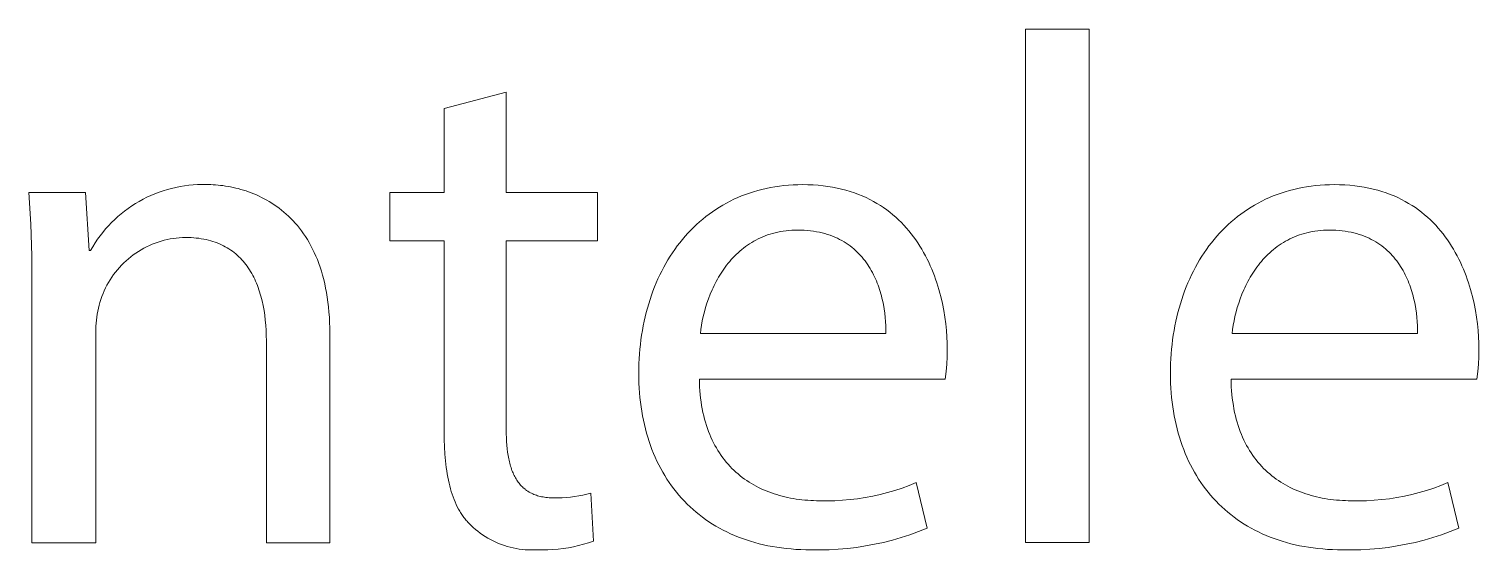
# Model space of a CAD drawing. Header units: millimetres. Extents: x 0 to 4468, y 0 to 3122.
# Drawn here: x 3923.1 to 4012.8, y 74.4 to 106.6 of the extents above; entities that cross this region are included whole.
import ezdxf

# ---------------------------------------------------------------- set-up
doc = ezdxf.new("R2010")
doc.units = ezdxf.units.MM
doc.header["$MEASUREMENT"] = 0
doc.layers.add('Domyślny', color=7, linetype='Continuous', true_color=0x000000)

msp = doc.modelspace()

# ---------------------------------------------------------------- linework, layer by layer
at = {"layer": 'Domyślny', "color": 18, "lineweight": 15, "true_color": 0x000000}
for p, q in [((3984.709, 106.63), (3988.652, 106.63)), ((3984.709, 74.862), (3984.709, 106.63)), ((3988.652, 106.63), (3988.652, 74.862)), ((3948.741, 101.705), (3952.58, 102.731)), ((3952.58, 102.731), (3952.58, 96.512)), ((3948.741, 96.512), (3948.741, 101.705)), ((3932.401, 96.887), (3932.668, 96.931)), ((3932.668, 96.931), (3932.936, 96.965)), ((3932.936, 96.965), (3933.205, 96.99)), ((3933.205, 96.99), (3933.475, 97.006)), ((3933.475, 97.006), (3933.746, 97.013)), ((3933.746, 97.013), (3934.016, 97.01)), ((3934.016, 97.01), (3934.158, 97.009)), ((3934.158, 97.009), (3934.303, 97.005)), ((3934.303, 97.005), (3934.449, 96.998)), ((3934.449, 96.998), (3934.598, 96.988)), ((3934.598, 96.988), (3934.748, 96.976)), ((3934.748, 96.976), (3934.9, 96.96)), ((3934.9, 96.96), (3935.053, 96.941)), ((3935.053, 96.941), (3935.208, 96.919)), ((3935.208, 96.919), (3935.364, 96.893)), ((3969.205, 96.872), (3969.48, 96.912)), ((3969.48, 96.912), (3969.759, 96.945)), ((3969.759, 96.945), (3970.042, 96.971)), ((3970.042, 96.971), (3970.329, 96.989)), ((3970.329, 96.989), (3970.619, 97.001)), ((3970.619, 97.001), (3970.913, 97.004)), ((3970.913, 97.004), (3971.241, 97)), ((3971.241, 97), (3971.562, 96.986)), ((3971.562, 96.986), (3971.875, 96.964)), ((3971.875, 96.964), (3972.18, 96.934)), ((3972.18, 96.934), (3972.479, 96.895)), ((4002.103, 96.872), (4002.378, 96.912)), ((4002.378, 96.912), (4002.657, 96.945)), ((4002.657, 96.945), (4002.94, 96.971)), ((4002.94, 96.971), (4003.227, 96.989)), ((4003.227, 96.989), (4003.517, 97.001)), ((4003.517, 97.001), (4003.811, 97.004)), ((4003.811, 97.004), (4004.139, 97)), ((4004.139, 97), (4004.46, 96.986)), ((4004.46, 96.986), (4004.773, 96.964)), ((4004.773, 96.964), (4005.079, 96.934)), ((4005.079, 96.934), (4005.377, 96.895)), ((3923.164, 94.562), (3923.05, 96.519)), ((3923.05, 96.519), (3926.547, 96.519)), ((3926.547, 96.519), (3926.77, 92.933)), ((3929.87, 95.969), (3930.107, 96.099)), ((3930.107, 96.099), (3930.349, 96.221)), ((3930.349, 96.221), (3930.594, 96.334)), ((3930.594, 96.334), (3930.843, 96.439)), ((3930.843, 96.439), (3931.096, 96.536)), ((3931.096, 96.536), (3931.352, 96.624)), ((3931.352, 96.624), (3931.611, 96.703)), ((3931.611, 96.703), (3931.872, 96.773)), ((3931.872, 96.773), (3932.135, 96.835)), ((3932.135, 96.835), (3932.401, 96.887)), ((3935.364, 96.893), (3935.521, 96.864)), ((3935.521, 96.864), (3935.679, 96.831)), ((3935.679, 96.831), (3935.838, 96.795)), ((3935.838, 96.795), (3935.998, 96.756)), ((3935.998, 96.756), (3936.158, 96.712)), ((3936.158, 96.712), (3936.319, 96.665)), ((3936.319, 96.665), (3936.479, 96.613)), ((3936.479, 96.613), (3936.64, 96.558)), ((3936.64, 96.558), (3936.801, 96.498)), ((3936.801, 96.498), (3936.962, 96.435)), ((3936.962, 96.435), (3937.122, 96.367)), ((3937.122, 96.367), (3937.282, 96.294)), ((3937.282, 96.294), (3937.441, 96.217)), ((3937.441, 96.217), (3937.6, 96.136)), ((3937.6, 96.136), (3937.757, 96.05)), ((3937.757, 96.05), (3937.914, 95.959)), ((3945.378, 93.521), (3945.378, 96.512)), ((3945.378, 96.512), (3948.741, 96.512)), ((3952.58, 96.512), (3958.219, 96.512)), ((3958.219, 96.512), (3958.219, 93.521)), ((3966.436, 95.985), (3966.668, 96.098)), ((3966.668, 96.098), (3966.904, 96.204)), ((3966.904, 96.204), (3967.143, 96.305)), ((3967.143, 96.305), (3967.387, 96.399)), ((3967.387, 96.399), (3967.635, 96.486)), ((3967.635, 96.486), (3967.887, 96.567)), ((3967.887, 96.567), (3968.143, 96.642)), ((3968.143, 96.642), (3968.402, 96.709)), ((3968.402, 96.709), (3968.666, 96.77)), ((3968.666, 96.77), (3968.934, 96.825)), ((3968.934, 96.825), (3969.205, 96.872)), ((3972.479, 96.895), (3972.77, 96.847)), ((3972.77, 96.847), (3973.054, 96.792)), ((3973.054, 96.792), (3973.331, 96.729)), ((3973.331, 96.729), (3973.601, 96.659)), ((3973.601, 96.659), (3973.864, 96.581)), ((3973.864, 96.581), (3974.12, 96.496)), ((3974.12, 96.496), (3974.369, 96.404)), ((3974.369, 96.404), (3974.612, 96.305)), ((3974.612, 96.305), (3974.848, 96.2)), ((3974.848, 96.2), (3975.077, 96.088)), ((3975.077, 96.088), (3975.3, 95.971)), ((3999.335, 95.985), (3999.566, 96.098)), ((3999.566, 96.098), (3999.802, 96.204)), ((3999.802, 96.204), (4000.041, 96.305)), ((4000.041, 96.305), (4000.285, 96.399)), ((4000.285, 96.399), (4000.533, 96.486)), ((4000.533, 96.486), (4000.785, 96.567)), ((4000.785, 96.567), (4001.041, 96.642)), ((4001.041, 96.642), (4001.301, 96.709)), ((4001.301, 96.709), (4001.564, 96.77)), ((4001.564, 96.77), (4001.832, 96.825)), ((4001.832, 96.825), (4002.103, 96.872)), ((4005.377, 96.895), (4005.668, 96.847)), ((4005.668, 96.847), (4005.952, 96.792)), ((4005.952, 96.792), (4006.229, 96.729)), ((4006.229, 96.729), (4006.499, 96.659)), ((4006.499, 96.659), (4006.762, 96.581)), ((4006.762, 96.581), (4007.018, 96.496)), ((4007.018, 96.496), (4007.268, 96.404)), ((4007.268, 96.404), (4007.51, 96.305)), ((4007.51, 96.305), (4007.746, 96.2)), ((4007.746, 96.2), (4007.976, 96.088)), ((4007.976, 96.088), (4008.198, 95.971)), ((3928.551, 95.028), (3928.757, 95.203)), ((3928.757, 95.203), (3928.969, 95.372)), ((3928.969, 95.372), (3929.186, 95.532)), ((3929.186, 95.532), (3929.409, 95.686)), ((3929.409, 95.686), (3929.637, 95.831)), ((3929.637, 95.831), (3929.87, 95.969)), ((3937.914, 95.959), (3938.069, 95.864)), ((3938.069, 95.864), (3938.223, 95.763)), ((3938.223, 95.763), (3938.375, 95.658)), ((3938.375, 95.658), (3938.526, 95.547)), ((3938.526, 95.547), (3938.675, 95.431)), ((3938.675, 95.431), (3938.822, 95.31)), ((3938.822, 95.31), (3938.967, 95.184)), ((3938.967, 95.184), (3939.11, 95.052)), ((3964.934, 95.031), (3965.136, 95.184)), ((3965.136, 95.184), (3965.342, 95.332)), ((3965.342, 95.332), (3965.552, 95.475)), ((3965.552, 95.475), (3965.767, 95.611)), ((3965.767, 95.611), (3965.986, 95.742)), ((3965.986, 95.742), (3966.209, 95.866)), ((3966.209, 95.866), (3966.436, 95.985)), ((3975.3, 95.971), (3975.517, 95.847)), ((3975.517, 95.847), (3975.727, 95.717)), ((3975.727, 95.717), (3975.931, 95.581)), ((3975.931, 95.581), (3976.129, 95.441)), ((3976.129, 95.441), (3976.32, 95.295)), ((3976.32, 95.295), (3976.506, 95.143)), ((3976.506, 95.143), (3976.686, 94.988)), ((3997.832, 95.031), (3998.034, 95.184)), ((3998.034, 95.184), (3998.24, 95.332)), ((3998.24, 95.332), (3998.451, 95.475)), ((3998.451, 95.475), (3998.665, 95.611)), ((3998.665, 95.611), (3998.884, 95.742)), ((3998.884, 95.742), (3999.107, 95.866)), ((3999.107, 95.866), (3999.335, 95.985)), ((4008.198, 95.971), (4008.415, 95.847)), ((4008.415, 95.847), (4008.625, 95.717)), ((4008.625, 95.717), (4008.829, 95.581)), ((4008.829, 95.581), (4009.027, 95.441)), ((4009.027, 95.441), (4009.218, 95.295)), ((4009.218, 95.295), (4009.404, 95.143)), ((4009.404, 95.143), (4009.584, 94.988)), ((3923.223, 92.602), (3923.164, 94.562)), ((3927.616, 94.053), (3927.789, 94.26)), ((3927.789, 94.26), (3927.97, 94.462)), ((3927.97, 94.462), (3928.157, 94.657)), ((3928.157, 94.657), (3928.351, 94.846)), ((3928.351, 94.846), (3928.551, 95.028)), ((3939.11, 95.052), (3939.251, 94.915)), ((3939.251, 94.915), (3939.389, 94.772)), ((3939.389, 94.772), (3939.524, 94.623)), ((3939.524, 94.623), (3939.657, 94.469)), ((3939.657, 94.469), (3939.787, 94.309)), ((3939.787, 94.309), (3939.914, 94.143)), ((3963.992, 94.183), (3964.171, 94.363)), ((3964.171, 94.363), (3964.355, 94.538)), ((3964.355, 94.538), (3964.544, 94.708)), ((3964.544, 94.708), (3964.737, 94.872)), ((3964.737, 94.872), (3964.934, 95.031)), ((3976.686, 94.988), (3976.859, 94.827)), ((3976.859, 94.827), (3977.027, 94.662)), ((3977.027, 94.662), (3977.19, 94.493)), ((3977.19, 94.493), (3977.346, 94.319)), ((3977.346, 94.319), (3977.497, 94.142)), ((3996.89, 94.183), (3997.07, 94.363)), ((3997.07, 94.363), (3997.254, 94.538)), ((3997.254, 94.538), (3997.442, 94.708)), ((3997.442, 94.708), (3997.635, 94.872)), ((3997.635, 94.872), (3997.832, 95.031)), ((4009.584, 94.988), (4009.758, 94.827)), ((4009.758, 94.827), (4009.926, 94.662)), ((4009.926, 94.662), (4010.088, 94.493)), ((4010.088, 94.493), (4010.244, 94.319)), ((4010.244, 94.319), (4010.395, 94.142)), ((3926.995, 93.167), (3927.139, 93.396)), ((3927.139, 93.396), (3927.291, 93.621)), ((3927.291, 93.621), (3927.45, 93.839)), ((3927.45, 93.839), (3927.616, 94.053)), ((3930.675, 93.316), (3930.498, 93.24)), ((3930.854, 93.386), (3930.675, 93.316)), ((3931.036, 93.45), (3930.854, 93.386)), ((3931.219, 93.508), (3931.036, 93.45)), ((3931.405, 93.559), (3931.219, 93.508)), ((3931.592, 93.604), (3931.405, 93.559)), ((3931.78, 93.643), (3931.592, 93.604)), ((3931.97, 93.675), (3931.78, 93.643)), ((3932.161, 93.7), (3931.97, 93.675)), ((3932.352, 93.719), (3932.161, 93.7)), ((3932.544, 93.731), (3932.352, 93.719)), ((3932.737, 93.737), (3932.544, 93.731)), ((3932.908, 93.735), (3932.737, 93.737)), ((3933.076, 93.728), (3932.908, 93.735)), ((3933.24, 93.718), (3933.076, 93.728)), ((3933.401, 93.703), (3933.24, 93.718)), ((3933.559, 93.685), (3933.401, 93.703)), ((3933.713, 93.662), (3933.559, 93.685)), ((3933.864, 93.636), (3933.713, 93.662)), ((3934.011, 93.605), (3933.864, 93.636)), ((3934.155, 93.571), (3934.011, 93.605)), ((3934.296, 93.533), (3934.155, 93.571)), ((3934.434, 93.491), (3934.296, 93.533)), ((3934.568, 93.446), (3934.434, 93.491)), ((3934.7, 93.397), (3934.568, 93.446)), ((3934.828, 93.345), (3934.7, 93.397)), ((3934.953, 93.288), (3934.828, 93.345)), ((3939.914, 94.143), (3940.037, 93.971)), ((3940.037, 93.971), (3940.157, 93.792)), ((3940.157, 93.792), (3940.274, 93.608)), ((3940.274, 93.608), (3940.387, 93.417)), ((3940.387, 93.417), (3940.496, 93.22)), ((3948.741, 93.521), (3945.378, 93.521)), ((3948.741, 81.707), (3948.741, 93.521)), ((3958.219, 93.521), (3952.58, 93.521)), ((3952.58, 93.521), (3952.58, 81.841)), ((3963.163, 93.21), (3963.319, 93.414)), ((3963.319, 93.414), (3963.48, 93.614)), ((3963.48, 93.614), (3963.646, 93.809)), ((3963.646, 93.809), (3963.817, 93.998)), ((3963.817, 93.998), (3963.992, 94.183)), ((3967.637, 93.344), (3967.51, 93.26)), ((3967.766, 93.426), (3967.637, 93.344)), ((3967.898, 93.503), (3967.766, 93.426)), ((3968.033, 93.577), (3967.898, 93.503)), ((3968.171, 93.648), (3968.033, 93.577)), ((3968.312, 93.715), (3968.171, 93.648)), ((3968.456, 93.778), (3968.312, 93.715)), ((3968.604, 93.836), (3968.456, 93.778)), ((3968.754, 93.891), (3968.604, 93.836)), ((3968.907, 93.942), (3968.754, 93.891)), ((3969.064, 93.988), (3968.907, 93.942)), ((3969.223, 94.03), (3969.064, 93.988)), ((3969.386, 94.067), (3969.223, 94.03)), ((3969.552, 94.099), (3969.386, 94.067)), ((3969.721, 94.127), (3969.552, 94.099)), ((3969.894, 94.15), (3969.721, 94.127)), ((3970.069, 94.169), (3969.894, 94.15)), ((3970.248, 94.182), (3970.069, 94.169)), ((3970.43, 94.19), (3970.248, 94.182)), ((3970.615, 94.192), (3970.43, 94.19)), ((3970.82, 94.189), (3970.615, 94.192)), ((3971.021, 94.181), (3970.82, 94.189)), ((3971.217, 94.167), (3971.021, 94.181)), ((3971.408, 94.148), (3971.217, 94.167)), ((3971.594, 94.123), (3971.408, 94.148)), ((3971.775, 94.094), (3971.594, 94.123)), ((3971.952, 94.059), (3971.775, 94.094)), ((3972.125, 94.02), (3971.952, 94.059)), ((3972.292, 93.976), (3972.125, 94.02)), ((3972.456, 93.927), (3972.292, 93.976)), ((3972.615, 93.874), (3972.456, 93.927)), ((3972.769, 93.816), (3972.615, 93.874)), ((3972.92, 93.754), (3972.769, 93.816)), ((3973.066, 93.688), (3972.92, 93.754)), ((3973.207, 93.618), (3973.066, 93.688)), ((3973.345, 93.544), (3973.207, 93.618)), ((3973.479, 93.466), (3973.345, 93.544)), ((3973.608, 93.385), (3973.479, 93.466)), ((3973.733, 93.3), (3973.608, 93.385)), ((3977.497, 94.142), (3977.643, 93.961)), ((3977.643, 93.961), (3977.783, 93.777)), ((3977.783, 93.777), (3977.918, 93.589)), ((3977.918, 93.589), (3978.047, 93.398)), ((3978.047, 93.398), (3978.172, 93.204)), ((3996.061, 93.21), (3996.217, 93.414)), ((3996.217, 93.414), (3996.379, 93.614)), ((3996.379, 93.614), (3996.545, 93.809)), ((3996.545, 93.809), (3996.715, 93.998)), ((3996.715, 93.998), (3996.89, 94.183)), ((4000.535, 93.344), (4000.409, 93.26)), ((4000.664, 93.426), (4000.535, 93.344)), ((4000.796, 93.503), (4000.664, 93.426)), ((4000.931, 93.577), (4000.796, 93.503)), ((4001.069, 93.648), (4000.931, 93.577)), ((4001.211, 93.715), (4001.069, 93.648)), ((4001.355, 93.778), (4001.211, 93.715)), ((4001.502, 93.836), (4001.355, 93.778)), ((4001.652, 93.891), (4001.502, 93.836)), ((4001.806, 93.942), (4001.652, 93.891)), ((4001.962, 93.988), (4001.806, 93.942)), ((4002.122, 94.03), (4001.962, 93.988)), ((4002.284, 94.067), (4002.122, 94.03)), ((4002.45, 94.099), (4002.284, 94.067)), ((4002.619, 94.127), (4002.45, 94.099)), ((4002.792, 94.15), (4002.619, 94.127)), ((4002.967, 94.169), (4002.792, 94.15)), ((4003.146, 94.182), (4002.967, 94.169)), ((4003.328, 94.19), (4003.146, 94.182)), ((4003.513, 94.192), (4003.328, 94.19)), ((4003.719, 94.189), (4003.513, 94.192)), ((4003.919, 94.181), (4003.719, 94.189)), ((4004.115, 94.167), (4003.919, 94.181)), ((4004.306, 94.148), (4004.115, 94.167)), ((4004.492, 94.123), (4004.306, 94.148)), ((4004.674, 94.094), (4004.492, 94.123)), ((4004.85, 94.059), (4004.674, 94.094)), ((4005.023, 94.02), (4004.85, 94.059)), ((4005.191, 93.976), (4005.023, 94.02)), ((4005.354, 93.927), (4005.191, 93.976)), ((4005.513, 93.874), (4005.354, 93.927)), ((4005.668, 93.816), (4005.513, 93.874)), ((4005.818, 93.754), (4005.668, 93.816)), ((4005.964, 93.688), (4005.818, 93.754)), ((4006.106, 93.618), (4005.964, 93.688)), ((4006.243, 93.544), (4006.106, 93.618)), ((4006.377, 93.466), (4006.243, 93.544)), ((4006.506, 93.385), (4006.377, 93.466)), ((4006.632, 93.3), (4006.506, 93.385)), ((4010.395, 94.142), (4010.541, 93.961)), ((4010.541, 93.961), (4010.681, 93.777)), ((4010.681, 93.777), (4010.816, 93.589)), ((4010.816, 93.589), (4010.946, 93.398)), ((4010.946, 93.398), (4011.07, 93.204)), ((3923.229, 90.642), (3923.223, 92.602)), ((3926.77, 92.933), (3926.859, 92.933)), ((3926.859, 92.933), (3926.995, 93.167)), ((3929.201, 92.421), (3929.056, 92.295)), ((3929.35, 92.543), (3929.201, 92.421)), ((3929.503, 92.659), (3929.35, 92.543)), ((3929.66, 92.77), (3929.503, 92.659)), ((3929.821, 92.875), (3929.66, 92.77)), ((3929.986, 92.975), (3929.821, 92.875)), ((3930.154, 93.069), (3929.986, 92.975)), ((3930.325, 93.157), (3930.154, 93.069)), ((3930.498, 93.24), (3930.325, 93.157)), ((3935.075, 93.229), (3934.953, 93.288)), ((3935.193, 93.166), (3935.075, 93.229)), ((3935.309, 93.1), (3935.193, 93.166)), ((3935.422, 93.03), (3935.309, 93.1)), ((3935.531, 92.957), (3935.422, 93.03)), ((3935.638, 92.881), (3935.531, 92.957)), ((3935.742, 92.802), (3935.638, 92.881)), ((3935.842, 92.72), (3935.742, 92.802)), ((3935.94, 92.634), (3935.842, 92.72)), ((3936.035, 92.546), (3935.94, 92.634)), ((3936.127, 92.455), (3936.035, 92.546)), ((3936.216, 92.361), (3936.127, 92.455)), ((3940.496, 93.22), (3940.601, 93.016)), ((3940.601, 93.016), (3940.702, 92.806)), ((3940.702, 92.806), (3940.799, 92.589)), ((3940.799, 92.589), (3940.892, 92.365)), ((3962.583, 92.347), (3962.721, 92.57)), ((3962.721, 92.57), (3962.864, 92.788)), ((3962.864, 92.788), (3963.011, 93.001)), ((3963.011, 93.001), (3963.163, 93.21)), ((3966.604, 92.474), (3966.504, 92.364)), ((3966.708, 92.582), (3966.604, 92.474)), ((3966.814, 92.687), (3966.708, 92.582)), ((3966.923, 92.79), (3966.814, 92.687)), ((3967.034, 92.89), (3966.923, 92.79)), ((3967.149, 92.987), (3967.034, 92.89)), ((3967.267, 93.081), (3967.149, 92.987)), ((3967.387, 93.172), (3967.267, 93.081)), ((3967.51, 93.26), (3967.387, 93.172)), ((3973.855, 93.212), (3973.733, 93.3)), ((3973.973, 93.12), (3973.855, 93.212)), ((3974.086, 93.025), (3973.973, 93.12)), ((3974.196, 92.928), (3974.086, 93.025)), ((3974.302, 92.827), (3974.196, 92.928)), ((3974.405, 92.723), (3974.302, 92.827)), ((3974.504, 92.617), (3974.405, 92.723)), ((3974.599, 92.508), (3974.504, 92.617)), ((3974.691, 92.397), (3974.599, 92.508)), ((3978.172, 93.204), (3978.291, 93.008)), ((3978.291, 93.008), (3978.405, 92.809)), ((3978.405, 92.809), (3978.514, 92.607)), ((3978.514, 92.607), (3978.619, 92.404)), ((3995.482, 92.347), (3995.619, 92.57)), ((3995.619, 92.57), (3995.762, 92.788)), ((3995.762, 92.788), (3995.909, 93.001)), ((3995.909, 93.001), (3996.061, 93.21)), ((3999.502, 92.474), (3999.402, 92.364)), ((3999.606, 92.582), (3999.502, 92.474)), ((3999.712, 92.687), (3999.606, 92.582)), ((3999.821, 92.79), (3999.712, 92.687)), ((3999.933, 92.89), (3999.821, 92.79)), ((4000.047, 92.987), (3999.933, 92.89)), ((4000.165, 93.081), (4000.047, 92.987)), ((4000.285, 93.172), (4000.165, 93.081)), ((4000.409, 93.26), (4000.285, 93.172)), ((4006.753, 93.212), (4006.632, 93.3)), ((4006.871, 93.12), (4006.753, 93.212)), ((4006.985, 93.025), (4006.871, 93.12)), ((4007.094, 92.928), (4006.985, 93.025)), ((4007.201, 92.827), (4007.094, 92.928)), ((4007.303, 92.723), (4007.201, 92.827)), ((4007.402, 92.617), (4007.303, 92.723)), ((4007.497, 92.508), (4007.402, 92.617)), ((4007.589, 92.397), (4007.497, 92.508)), ((4011.07, 93.204), (4011.189, 93.008)), ((4011.189, 93.008), (4011.303, 92.809)), ((4011.303, 92.809), (4011.413, 92.607)), ((4011.413, 92.607), (4011.517, 92.404)), ((3928.401, 91.591), (3928.285, 91.438)), ((3928.522, 91.741), (3928.401, 91.591)), ((3928.648, 91.886), (3928.522, 91.741)), ((3928.779, 92.027), (3928.648, 91.886)), ((3928.915, 92.163), (3928.779, 92.027)), ((3929.056, 92.295), (3928.915, 92.163)), ((3936.303, 92.264), (3936.216, 92.361)), ((3936.386, 92.164), (3936.303, 92.264)), ((3936.467, 92.062), (3936.386, 92.164)), ((3936.545, 91.957), (3936.467, 92.062)), ((3936.62, 91.849), (3936.545, 91.957)), ((3936.693, 91.739), (3936.62, 91.849)), ((3936.763, 91.626), (3936.693, 91.739)), ((3936.83, 91.511), (3936.763, 91.626)), ((3940.892, 92.365), (3940.98, 92.135)), ((3940.98, 92.135), (3941.064, 91.897)), ((3941.064, 91.897), (3941.142, 91.653)), ((3941.142, 91.653), (3941.216, 91.402)), ((3962.081, 91.417), (3962.199, 91.656)), ((3962.199, 91.656), (3962.322, 91.89)), ((3962.322, 91.89), (3962.451, 92.121)), ((3962.451, 92.121), (3962.583, 92.347)), ((3965.876, 91.533), (3965.797, 91.408)), ((3965.957, 91.658), (3965.876, 91.533)), ((3966.042, 91.78), (3965.957, 91.658)), ((3966.129, 91.901), (3966.042, 91.78)), ((3966.218, 92.02), (3966.129, 91.901)), ((3966.311, 92.137), (3966.218, 92.02)), ((3966.406, 92.251), (3966.311, 92.137)), ((3966.504, 92.364), (3966.406, 92.251)), ((3974.779, 92.284), (3974.691, 92.397)), ((3974.864, 92.168), (3974.779, 92.284)), ((3974.945, 92.05), (3974.864, 92.168)), ((3975.023, 91.931), (3974.945, 92.05)), ((3975.098, 91.809), (3975.023, 91.931)), ((3975.169, 91.686), (3975.098, 91.809)), ((3975.238, 91.561), (3975.169, 91.686)), ((3975.303, 91.435), (3975.238, 91.561)), ((3978.619, 92.404), (3978.718, 92.199)), ((3978.718, 92.199), (3978.813, 91.992)), ((3978.813, 91.992), (3978.903, 91.783)), ((3978.903, 91.783), (3978.989, 91.573)), ((3978.989, 91.573), (3979.07, 91.362)), ((3994.979, 91.417), (3995.098, 91.656)), ((3995.098, 91.656), (3995.221, 91.89)), ((3995.221, 91.89), (3995.349, 92.121)), ((3995.349, 92.121), (3995.482, 92.347)), ((3998.774, 91.533), (3998.695, 91.408)), ((3998.855, 91.658), (3998.774, 91.533)), ((3998.94, 91.78), (3998.855, 91.658)), ((3999.027, 91.901), (3998.94, 91.78)), ((3999.116, 92.02), (3999.027, 91.901)), ((3999.209, 92.137), (3999.116, 92.02)), ((3999.304, 92.251), (3999.209, 92.137)), ((3999.402, 92.364), (3999.304, 92.251)), ((4007.677, 92.284), (4007.589, 92.397)), ((4007.762, 92.168), (4007.677, 92.284)), ((4007.843, 92.05), (4007.762, 92.168)), ((4007.921, 91.931), (4007.843, 92.05)), ((4007.996, 91.809), (4007.921, 91.931)), ((4008.068, 91.686), (4007.996, 91.809)), ((4008.136, 91.561), (4008.068, 91.686)), ((4008.201, 91.435), (4008.136, 91.561)), ((4011.517, 92.404), (4011.617, 92.199)), ((4011.617, 92.199), (4011.711, 91.992)), ((4011.711, 91.992), (4011.802, 91.783)), ((4011.802, 91.783), (4011.887, 91.573)), ((4011.887, 91.573), (4011.968, 91.362)), ((3923.229, 74.855), (3923.229, 90.642)), ((3927.876, 90.786), (3927.788, 90.615)), ((3927.97, 90.954), (3927.876, 90.786)), ((3928.069, 91.119), (3927.97, 90.954)), ((3928.174, 91.28), (3928.069, 91.119)), ((3928.285, 91.438), (3928.174, 91.28)), ((3936.895, 91.393), (3936.83, 91.511)), ((3936.957, 91.273), (3936.895, 91.393)), ((3937.016, 91.151), (3936.957, 91.273)), ((3937.073, 91.026), (3937.016, 91.151)), ((3937.127, 90.9), (3937.073, 91.026)), ((3937.179, 90.771), (3937.127, 90.9)), ((3937.229, 90.64), (3937.179, 90.771)), ((3937.275, 90.507), (3937.229, 90.64)), ((3941.216, 91.402), (3941.285, 91.143)), ((3941.285, 91.143), (3941.348, 90.877)), ((3941.348, 90.877), (3941.406, 90.604)), ((3961.658, 90.423), (3961.756, 90.677)), ((3961.756, 90.677), (3961.859, 90.928)), ((3961.859, 90.928), (3961.968, 91.174)), ((3961.968, 91.174), (3962.081, 91.417)), ((3965.376, 90.625), (3965.315, 90.491)), ((3965.44, 90.758), (3965.376, 90.625)), ((3965.506, 90.89), (3965.44, 90.758)), ((3965.575, 91.022), (3965.506, 90.89)), ((3965.646, 91.152), (3965.575, 91.022)), ((3965.72, 91.28), (3965.646, 91.152)), ((3965.797, 91.408), (3965.72, 91.28)), ((3975.365, 91.307), (3975.303, 91.435)), ((3975.424, 91.178), (3975.365, 91.307)), ((3975.48, 91.048), (3975.424, 91.178)), ((3975.533, 90.917), (3975.48, 91.048)), ((3975.583, 90.785), (3975.533, 90.917)), ((3975.631, 90.653), (3975.583, 90.785)), ((3975.675, 90.519), (3975.631, 90.653)), ((3979.07, 91.362), (3979.147, 91.149)), ((3979.147, 91.149), (3979.219, 90.936)), ((3979.219, 90.936), (3979.287, 90.723)), ((3979.287, 90.723), (3979.351, 90.509)), ((3994.556, 90.423), (3994.654, 90.677)), ((3994.654, 90.677), (3994.758, 90.928)), ((3994.758, 90.928), (3994.866, 91.174)), ((3994.866, 91.174), (3994.979, 91.417)), ((3998.275, 90.625), (3998.214, 90.491)), ((3998.338, 90.758), (3998.275, 90.625)), ((3998.405, 90.89), (3998.338, 90.758)), ((3998.473, 91.022), (3998.405, 90.89)), ((3998.544, 91.152), (3998.473, 91.022)), ((3998.618, 91.28), (3998.544, 91.152)), ((3998.695, 91.408), (3998.618, 91.28)), ((4008.263, 91.307), (4008.201, 91.435)), ((4008.322, 91.178), (4008.263, 91.307)), ((4008.378, 91.048), (4008.322, 91.178)), ((4008.431, 90.917), (4008.378, 91.048)), ((4008.482, 90.785), (4008.431, 90.917)), ((4008.529, 90.653), (4008.482, 90.785)), ((4008.574, 90.519), (4008.529, 90.653)), ((4011.968, 91.362), (4012.045, 91.149)), ((4012.045, 91.149), (4012.117, 90.936)), ((4012.117, 90.936), (4012.185, 90.723)), ((4012.185, 90.723), (4012.249, 90.509)), ((3927.44, 89.719), (3927.388, 89.54)), ((3927.497, 89.903), (3927.44, 89.719)), ((3927.561, 90.085), (3927.497, 89.903)), ((3927.63, 90.264), (3927.561, 90.085)), ((3927.706, 90.441), (3927.63, 90.264)), ((3927.788, 90.615), (3927.706, 90.441)), ((3937.32, 90.372), (3937.275, 90.507)), ((3937.362, 90.235), (3937.32, 90.372)), ((3937.402, 90.097), (3937.362, 90.235)), ((3937.439, 89.956), (3937.402, 90.097)), ((3937.474, 89.814), (3937.439, 89.956)), ((3937.537, 89.524), (3937.474, 89.814)), ((3941.406, 90.604), (3941.459, 90.323)), ((3941.459, 90.323), (3941.506, 90.035)), ((3941.506, 90.035), (3941.547, 89.739)), ((3941.547, 89.739), (3941.582, 89.436)), ((3961.393, 89.64), (3961.476, 89.905)), ((3961.476, 89.905), (3961.564, 90.166)), ((3961.564, 90.166), (3961.658, 90.423)), ((3965.095, 89.949), (3965, 89.675)), ((3965.2, 90.221), (3965.095, 89.949)), ((3965.315, 90.491), (3965.2, 90.221)), ((3975.717, 90.386), (3975.675, 90.519)), ((3975.757, 90.252), (3975.717, 90.386)), ((3975.793, 90.117), (3975.757, 90.252)), ((3975.827, 89.983), (3975.793, 90.117)), ((3975.859, 89.848), (3975.827, 89.983)), ((3975.914, 89.58), (3975.859, 89.848)), ((3979.351, 90.509), (3979.411, 90.295)), ((3979.411, 90.295), (3979.466, 90.081)), ((3979.466, 90.081), (3979.566, 89.653)), ((3994.291, 89.64), (3994.374, 89.905)), ((3994.374, 89.905), (3994.462, 90.166)), ((3994.462, 90.166), (3994.556, 90.423)), ((3997.994, 89.949), (3997.898, 89.675)), ((3998.099, 90.221), (3997.994, 89.949)), ((3998.214, 90.491), (3998.099, 90.221)), ((4008.616, 90.386), (4008.574, 90.519)), ((4008.655, 90.252), (4008.616, 90.386)), ((4008.691, 90.117), (4008.655, 90.252)), ((4008.725, 89.983), (4008.691, 90.117)), ((4008.757, 89.848), (4008.725, 89.983)), ((4008.813, 89.58), (4008.757, 89.848)), ((4012.249, 90.509), (4012.309, 90.295)), ((4012.309, 90.295), (4012.365, 90.081)), ((4012.365, 90.081), (4012.464, 89.653)), ((3927.267, 88.992), (3927.239, 88.807)), ((3927.302, 89.176), (3927.267, 88.992)), ((3927.342, 89.358), (3927.302, 89.176)), ((3927.388, 89.54), (3927.342, 89.358)), ((3937.591, 89.228), (3937.537, 89.524)), ((3937.636, 88.925), (3937.591, 89.228)), ((3937.673, 88.618), (3937.636, 88.925)), ((3941.582, 89.436), (3941.611, 89.125)), ((3941.611, 89.125), (3941.634, 88.805)), ((3961.112, 88.55), (3961.174, 88.828)), ((3961.174, 88.828), (3961.242, 89.102)), ((3961.242, 89.102), (3961.315, 89.373)), ((3961.315, 89.373), (3961.393, 89.64)), ((3964.77, 88.855), (3964.711, 88.585)), ((3964.837, 89.128), (3964.77, 88.855)), ((3964.914, 89.401), (3964.837, 89.128)), ((3965, 89.675), (3964.914, 89.401)), ((3975.96, 89.313), (3975.914, 89.58)), ((3975.997, 89.048), (3975.96, 89.313)), ((3976.026, 88.787), (3975.997, 89.048)), ((3979.566, 89.653), (3979.65, 89.228)), ((3979.65, 89.228), (3979.72, 88.807)), ((3994.01, 88.55), (3994.073, 88.828)), ((3994.073, 88.828), (3994.14, 89.102)), ((3994.14, 89.102), (3994.213, 89.373)), ((3994.213, 89.373), (3994.291, 89.64)), ((3997.668, 88.855), (3997.61, 88.585)), ((3997.735, 89.128), (3997.668, 88.855)), ((3997.812, 89.401), (3997.735, 89.128)), ((3997.898, 89.675), (3997.812, 89.401)), ((4008.859, 89.313), (4008.813, 89.58)), ((4008.896, 89.048), (4008.859, 89.313)), ((4008.924, 88.787), (4008.896, 89.048)), ((4012.464, 89.653), (4012.549, 89.228)), ((4012.549, 89.228), (4012.618, 88.807)), ((3927.19, 88.248), (3927.185, 88.061)), ((3927.185, 88.061), (3927.187, 87.874)), ((3927.2, 88.435), (3927.19, 88.248)), ((3927.217, 88.621), (3927.2, 88.435)), ((3927.239, 88.807), (3927.217, 88.621)), ((3937.701, 88.305), (3937.673, 88.618)), ((3937.721, 87.987), (3937.701, 88.305)), ((3937.732, 87.665), (3937.721, 87.987)), ((3941.634, 88.805), (3941.651, 88.478)), ((3941.651, 88.478), (3941.661, 88.143)), ((3941.661, 88.143), (3941.664, 87.8)), ((3960.956, 87.701), (3961.003, 87.987)), ((3961.003, 87.987), (3961.055, 88.27)), ((3961.055, 88.27), (3961.112, 88.55)), ((3964.621, 88.053), (3964.589, 87.794)), ((3964.662, 88.317), (3964.621, 88.053)), ((3964.711, 88.585), (3964.662, 88.317)), ((3976.046, 88.53), (3976.026, 88.787)), ((3976.058, 88.278), (3976.046, 88.53)), ((3976.063, 88.032), (3976.058, 88.278)), ((3976.061, 87.794), (3976.063, 88.032)), ((3979.72, 88.807), (3979.776, 88.391)), ((3979.776, 88.391), (3979.818, 87.982)), ((3979.818, 87.982), (3979.847, 87.581)), ((3993.855, 87.701), (3993.901, 87.987)), ((3993.901, 87.987), (3993.953, 88.27)), ((3993.953, 88.27), (3994.01, 88.55)), ((3997.519, 88.053), (3997.487, 87.794)), ((3997.56, 88.317), (3997.519, 88.053)), ((3997.61, 88.585), (3997.56, 88.317)), ((4008.944, 88.53), (4008.924, 88.787)), ((4008.957, 88.278), (4008.944, 88.53)), ((4008.961, 88.032), (4008.957, 88.278)), ((4008.959, 87.794), (4008.961, 88.032)), ((4012.618, 88.807), (4012.674, 88.391)), ((4012.674, 88.391), (4012.716, 87.982)), ((4012.716, 87.982), (4012.745, 87.581)), ((3927.187, 87.874), (3927.187, 74.855)), ((3937.736, 87.339), (3937.732, 87.665)), ((3937.736, 74.855), (3937.736, 87.339)), ((3941.664, 87.8), (3941.664, 74.855)), ((3960.849, 86.828), (3960.88, 87.122)), ((3960.88, 87.122), (3960.915, 87.413)), ((3960.915, 87.413), (3960.956, 87.701)), ((3964.589, 87.794), (3976.061, 87.794)), ((3979.847, 87.581), (3979.864, 87.191)), ((3979.864, 87.191), (3979.87, 86.812)), ((3993.747, 86.828), (3993.778, 87.122)), ((3993.778, 87.122), (3993.814, 87.413)), ((3993.814, 87.413), (3993.855, 87.701)), ((3997.487, 87.794), (4008.959, 87.794)), ((4012.745, 87.581), (4012.763, 87.191)), ((4012.763, 87.191), (4012.768, 86.812)), ((3960.791, 85.932), (3960.805, 86.233)), ((3960.805, 86.233), (3960.824, 86.532)), ((3960.824, 86.532), (3960.849, 86.828)), ((3979.858, 86.353), (3979.832, 85.895)), ((3979.87, 86.812), (3979.858, 86.353)), ((3993.689, 85.932), (3993.703, 86.233)), ((3993.703, 86.233), (3993.723, 86.532)), ((3993.723, 86.532), (3993.747, 86.828)), ((4012.756, 86.353), (4012.73, 85.895)), ((4012.768, 86.812), (4012.756, 86.353)), ((3960.78, 85.324), (3960.783, 85.629)), ((3960.783, 85.02), (3960.78, 85.324)), ((3960.783, 85.629), (3960.791, 85.932)), ((3979.791, 85.438), (3979.736, 84.982)), ((3979.832, 85.895), (3979.791, 85.438)), ((3993.678, 85.324), (3993.681, 85.629)), ((3993.681, 85.02), (3993.678, 85.324)), ((3993.681, 85.629), (3993.689, 85.932)), ((4012.689, 85.438), (4012.634, 84.982)), ((4012.73, 85.895), (4012.689, 85.438)), ((3960.791, 84.719), (3960.783, 85.02)), ((3960.806, 84.422), (3960.791, 84.719)), ((3960.826, 84.128), (3960.806, 84.422)), ((3964.529, 84.982), (3964.535, 84.734)), ((3979.736, 84.982), (3964.529, 84.982)), ((3964.535, 84.734), (3964.546, 84.492)), ((3964.546, 84.492), (3964.562, 84.253)), ((3993.69, 84.719), (3993.681, 85.02)), ((3993.704, 84.422), (3993.69, 84.719)), ((3993.724, 84.128), (3993.704, 84.422)), ((3997.428, 84.982), (3997.434, 84.734)), ((4012.634, 84.982), (3997.428, 84.982)), ((3997.434, 84.734), (3997.444, 84.492)), ((3997.444, 84.492), (3997.46, 84.253)), ((3960.852, 83.837), (3960.826, 84.128)), ((3960.884, 83.549), (3960.852, 83.837)), ((3960.921, 83.265), (3960.884, 83.549)), ((3964.562, 84.253), (3964.582, 84.019)), ((3964.582, 84.019), (3964.607, 83.79)), ((3964.607, 83.79), (3964.636, 83.565)), ((3964.636, 83.565), (3964.67, 83.345)), ((3993.75, 83.837), (3993.724, 84.128)), ((3993.782, 83.549), (3993.75, 83.837)), ((3993.819, 83.265), (3993.782, 83.549)), ((3997.46, 84.253), (3997.48, 84.019)), ((3997.48, 84.019), (3997.505, 83.79)), ((3997.505, 83.79), (3997.534, 83.565)), ((3997.534, 83.565), (3997.568, 83.345)), ((3960.964, 82.984), (3960.921, 83.265)), ((3961.012, 82.707), (3960.964, 82.984)), ((3961.066, 82.434), (3961.012, 82.707)), ((3964.67, 83.345), (3964.708, 83.129)), ((3964.708, 83.129), (3964.751, 82.917)), ((3964.751, 82.917), (3964.798, 82.71)), ((3964.798, 82.71), (3964.849, 82.507)), ((3993.862, 82.984), (3993.819, 83.265)), ((3993.91, 82.707), (3993.862, 82.984)), ((3993.964, 82.434), (3993.91, 82.707)), ((3997.568, 83.345), (3997.606, 83.129)), ((3997.606, 83.129), (3997.649, 82.917)), ((3997.649, 82.917), (3997.696, 82.71)), ((3997.696, 82.71), (3997.747, 82.507)), ((3948.746, 81.237), (3948.741, 81.707)), ((3952.58, 81.841), (3952.582, 81.593)), ((3961.125, 82.164), (3961.066, 82.434)), ((3961.19, 81.898), (3961.125, 82.164)), ((3961.261, 81.635), (3961.19, 81.898)), ((3964.849, 82.507), (3964.904, 82.309)), ((3964.904, 82.309), (3964.964, 82.115)), ((3964.964, 82.115), (3965.028, 81.925)), ((3965.028, 81.925), (3965.095, 81.74)), ((3965.095, 81.74), (3965.167, 81.558)), ((3994.024, 82.164), (3993.964, 82.434)), ((3994.089, 81.898), (3994.024, 82.164)), ((3994.159, 81.635), (3994.089, 81.898)), ((3997.747, 82.507), (3997.803, 82.309)), ((3997.803, 82.309), (3997.862, 82.115)), ((3997.862, 82.115), (3997.926, 81.925)), ((3997.926, 81.925), (3997.993, 81.74)), ((3997.993, 81.74), (3998.065, 81.558)), ((3948.76, 80.782), (3948.746, 81.237)), ((3948.785, 80.341), (3948.76, 80.782)), ((3952.582, 81.593), (3952.589, 81.352)), ((3952.589, 81.352), (3952.6, 81.118)), ((3952.6, 81.118), (3952.617, 80.891)), ((3952.617, 80.891), (3952.638, 80.671)), ((3961.337, 81.376), (3961.261, 81.635)), ((3961.418, 81.121), (3961.337, 81.376)), ((3961.505, 80.871), (3961.418, 81.121)), ((3961.597, 80.624), (3961.505, 80.871)), ((3965.167, 81.558), (3965.242, 81.381)), ((3965.242, 81.381), (3965.321, 81.208)), ((3965.321, 81.208), (3965.404, 81.04)), ((3965.404, 81.04), (3965.491, 80.875)), ((3965.491, 80.875), (3965.581, 80.715)), ((3994.235, 81.376), (3994.159, 81.635)), ((3994.316, 81.121), (3994.235, 81.376)), ((3994.403, 80.871), (3994.316, 81.121)), ((3994.495, 80.624), (3994.403, 80.871)), ((3998.065, 81.558), (3998.14, 81.381)), ((3998.14, 81.381), (3998.219, 81.208)), ((3998.219, 81.208), (3998.302, 81.04)), ((3998.302, 81.04), (3998.389, 80.875)), ((3998.389, 80.875), (3998.479, 80.715)), ((3948.821, 79.916), (3948.785, 80.341)), ((3948.868, 79.505), (3948.821, 79.916)), ((3952.638, 80.671), (3952.664, 80.458)), ((3952.664, 80.458), (3952.696, 80.252)), ((3952.696, 80.252), (3952.733, 80.053)), ((3952.733, 80.053), (3952.753, 79.956)), ((3952.753, 79.956), (3952.775, 79.862)), ((3952.775, 79.862), (3952.798, 79.769)), ((3961.694, 80.38), (3961.597, 80.624)), ((3961.797, 80.142), (3961.694, 80.38)), ((3961.905, 79.907), (3961.797, 80.142)), ((3962.018, 79.676), (3961.905, 79.907)), ((3965.581, 80.715), (3965.675, 80.559)), ((3965.675, 80.559), (3965.772, 80.407)), ((3965.772, 80.407), (3965.873, 80.259)), ((3965.873, 80.259), (3965.976, 80.115)), ((3965.976, 80.115), (3966.084, 79.975)), ((3966.084, 79.975), (3966.194, 79.839)), ((3994.592, 80.38), (3994.495, 80.624)), ((3994.695, 80.142), (3994.592, 80.38)), ((3994.803, 79.907), (3994.695, 80.142)), ((3994.916, 79.676), (3994.803, 79.907)), ((3998.479, 80.715), (3998.573, 80.559)), ((3998.573, 80.559), (3998.67, 80.407)), ((3998.67, 80.407), (3998.771, 80.259)), ((3998.771, 80.259), (3998.875, 80.115)), ((3998.875, 80.115), (3998.982, 79.975)), ((3998.982, 79.975), (3999.092, 79.839)), ((3948.896, 79.306), (3948.868, 79.505)), ((3948.927, 79.111), (3948.896, 79.306)), ((3948.961, 78.919), (3948.927, 79.111)), ((3952.798, 79.769), (3952.823, 79.677)), ((3952.823, 79.677), (3952.849, 79.588)), ((3952.849, 79.588), (3952.876, 79.501)), ((3952.876, 79.501), (3952.905, 79.415)), ((3952.905, 79.415), (3952.935, 79.332)), ((3952.935, 79.332), (3952.967, 79.25)), ((3952.967, 79.25), (3953, 79.17)), ((3953, 79.17), (3953.035, 79.092)), ((3953.035, 79.092), (3953.072, 79.016)), ((3953.072, 79.016), (3953.11, 78.942)), ((3962.136, 79.449), (3962.018, 79.676)), ((3962.26, 79.227), (3962.136, 79.449)), ((3962.388, 79.009), (3962.26, 79.227)), ((3962.522, 78.796), (3962.388, 79.009)), ((3966.194, 79.839), (3966.308, 79.707)), ((3966.308, 79.707), (3966.425, 79.58)), ((3966.425, 79.58), (3966.545, 79.456)), ((3966.545, 79.456), (3966.667, 79.336)), ((3966.667, 79.336), (3966.793, 79.22)), ((3966.793, 79.22), (3966.921, 79.108)), ((3966.921, 79.108), (3967.053, 79)), ((3967.053, 79), (3967.187, 78.895)), ((3995.034, 79.449), (3994.916, 79.676)), ((3995.158, 79.227), (3995.034, 79.449)), ((3995.287, 79.009), (3995.158, 79.227)), ((3995.42, 78.796), (3995.287, 79.009)), ((3999.092, 79.839), (3999.206, 79.707)), ((3999.206, 79.707), (3999.323, 79.58)), ((3999.323, 79.58), (3999.443, 79.456)), ((3999.443, 79.456), (3999.566, 79.336)), ((3999.566, 79.336), (3999.691, 79.22)), ((3999.691, 79.22), (3999.82, 79.108)), ((3999.82, 79.108), (3999.951, 79)), ((3999.951, 79), (4000.085, 78.895)), ((3948.998, 78.731), (3948.961, 78.919)), ((3949.038, 78.548), (3948.998, 78.731)), ((3949.081, 78.368), (3949.038, 78.548)), ((3949.128, 78.193), (3949.081, 78.368)), ((3949.178, 78.022), (3949.128, 78.193)), ((3953.11, 78.942), (3953.149, 78.87)), ((3953.149, 78.87), (3953.19, 78.799)), ((3953.19, 78.799), (3953.233, 78.731)), ((3953.233, 78.731), (3953.277, 78.665)), ((3953.277, 78.665), (3953.323, 78.6)), ((3953.323, 78.6), (3953.37, 78.538)), ((3953.37, 78.538), (3953.419, 78.478)), ((3953.419, 78.478), (3953.47, 78.419)), ((3953.47, 78.419), (3953.523, 78.363)), ((3953.523, 78.363), (3953.577, 78.308)), ((3953.577, 78.308), (3953.633, 78.256)), ((3953.633, 78.256), (3953.661, 78.231)), ((3953.661, 78.231), (3953.69, 78.206)), ((3953.69, 78.206), (3953.72, 78.181)), ((3953.72, 78.181), (3953.75, 78.158)), ((3953.75, 78.158), (3953.78, 78.134)), ((3953.78, 78.134), (3953.811, 78.111)), ((3953.811, 78.111), (3953.842, 78.089)), ((3953.842, 78.089), (3953.873, 78.067)), ((3953.873, 78.067), (3953.906, 78.046)), ((3962.661, 78.586), (3962.522, 78.796)), ((3962.805, 78.382), (3962.661, 78.586)), ((3962.954, 78.182), (3962.805, 78.382)), ((3963.108, 77.986), (3962.954, 78.182)), ((3967.187, 78.895), (3967.323, 78.795)), ((3967.323, 78.795), (3967.463, 78.698)), ((3967.463, 78.698), (3967.605, 78.605)), ((3967.605, 78.605), (3967.749, 78.516)), ((3967.749, 78.516), (3967.895, 78.431)), ((3967.895, 78.431), (3968.044, 78.349)), ((3968.044, 78.349), (3968.196, 78.271)), ((3968.196, 78.271), (3968.349, 78.197)), ((3968.349, 78.197), (3968.505, 78.126)), ((3968.505, 78.126), (3968.662, 78.059)), ((3968.662, 78.059), (3968.822, 77.996)), ((3976.171, 77.957), (3976.624, 78.091)), ((3976.624, 78.091), (3977.071, 78.24)), ((3977.071, 78.24), (3977.514, 78.405)), ((3977.514, 78.405), (3977.951, 78.584)), ((3977.951, 78.584), (3978.62, 75.757)), ((3995.559, 78.586), (3995.42, 78.796)), ((3995.703, 78.382), (3995.559, 78.586)), ((3995.852, 78.182), (3995.703, 78.382)), ((3996.006, 77.986), (3995.852, 78.182)), ((4000.085, 78.895), (4000.222, 78.795)), ((4000.222, 78.795), (4000.361, 78.698)), ((4000.361, 78.698), (4000.503, 78.605)), ((4000.503, 78.605), (4000.647, 78.516)), ((4000.647, 78.516), (4000.794, 78.431)), ((4000.794, 78.431), (4000.943, 78.349)), ((4000.943, 78.349), (4001.094, 78.271)), ((4001.094, 78.271), (4001.247, 78.197)), ((4001.247, 78.197), (4001.403, 78.126)), ((4001.403, 78.126), (4001.561, 78.059)), ((4001.561, 78.059), (4001.72, 77.996)), ((4009.069, 77.957), (4009.522, 78.091)), ((4009.522, 78.091), (4009.97, 78.24)), ((4009.97, 78.24), (4010.412, 78.405)), ((4010.412, 78.405), (4010.849, 78.584)), ((4010.849, 78.584), (4011.518, 75.757)), ((3949.231, 77.854), (3949.178, 78.022)), ((3949.288, 77.691), (3949.231, 77.854)), ((3949.348, 77.532), (3949.288, 77.691)), ((3949.412, 77.377), (3949.348, 77.532)), ((3949.48, 77.227), (3949.412, 77.377)), ((3949.551, 77.081), (3949.48, 77.227)), ((3953.906, 78.046), (3953.938, 78.025)), ((3953.938, 78.025), (3953.971, 78.005)), ((3953.971, 78.005), (3954.005, 77.985)), ((3954.005, 77.985), (3954.073, 77.947)), ((3954.073, 77.947), (3954.143, 77.911)), ((3954.143, 77.911), (3954.215, 77.878)), ((3954.215, 77.878), (3954.289, 77.846)), ((3954.289, 77.846), (3954.364, 77.816)), ((3954.364, 77.816), (3954.442, 77.789)), ((3954.442, 77.789), (3954.521, 77.764)), ((3954.521, 77.764), (3954.603, 77.741)), ((3954.603, 77.741), (3954.686, 77.72)), ((3954.686, 77.72), (3954.771, 77.701)), ((3954.771, 77.701), (3954.859, 77.684)), ((3954.859, 77.684), (3954.948, 77.67)), ((3954.948, 77.67), (3955.039, 77.658)), ((3955.039, 77.658), (3955.132, 77.648)), ((3955.132, 77.648), (3955.228, 77.64)), ((3955.228, 77.64), (3955.325, 77.634)), ((3955.325, 77.634), (3955.424, 77.631)), ((3955.424, 77.631), (3955.526, 77.63)), ((3955.526, 77.63), (3955.783, 77.629)), ((3955.783, 77.629), (3956.041, 77.636)), ((3956.041, 77.636), (3956.298, 77.652)), ((3956.298, 77.652), (3956.554, 77.675)), ((3956.554, 77.675), (3956.809, 77.706)), ((3956.809, 77.706), (3957.064, 77.746)), ((3957.064, 77.746), (3957.317, 77.794)), ((3957.317, 77.794), (3957.568, 77.849)), ((3957.568, 77.849), (3957.817, 77.913)), ((3957.817, 77.913), (3957.981, 74.952)), ((3963.267, 77.795), (3963.108, 77.986)), ((3963.431, 77.609), (3963.267, 77.795)), ((3963.599, 77.427), (3963.431, 77.609)), ((3963.773, 77.25), (3963.599, 77.427)), ((3963.952, 77.078), (3963.773, 77.25)), ((3968.822, 77.996), (3968.984, 77.936)), ((3968.984, 77.936), (3969.147, 77.88)), ((3969.147, 77.88), (3969.313, 77.828)), ((3969.313, 77.828), (3969.48, 77.779)), ((3969.48, 77.779), (3969.649, 77.733)), ((3969.649, 77.733), (3969.819, 77.691)), ((3969.819, 77.691), (3969.991, 77.653)), ((3969.991, 77.653), (3970.165, 77.618)), ((3970.165, 77.618), (3970.34, 77.586)), ((3970.34, 77.586), (3970.516, 77.558)), ((3970.516, 77.558), (3970.694, 77.533)), ((3970.694, 77.533), (3970.873, 77.512)), ((3970.873, 77.512), (3971.053, 77.494)), ((3971.053, 77.494), (3971.234, 77.479)), ((3971.234, 77.479), (3971.416, 77.468)), ((3971.416, 77.468), (3971.6, 77.459)), ((3971.6, 77.459), (3971.784, 77.455)), ((3971.784, 77.455), (3971.969, 77.453)), ((3971.969, 77.453), (3972.441, 77.446)), ((3972.441, 77.446), (3972.913, 77.454)), ((3972.913, 77.454), (3973.384, 77.479)), ((3973.384, 77.479), (3973.855, 77.519)), ((3973.855, 77.519), (3974.323, 77.575)), ((3974.323, 77.575), (3974.79, 77.647)), ((3974.79, 77.647), (3975.254, 77.735)), ((3975.254, 77.735), (3975.714, 77.838)), ((3975.714, 77.838), (3976.171, 77.957)), ((3996.165, 77.795), (3996.006, 77.986)), ((3996.329, 77.609), (3996.165, 77.795)), ((3996.498, 77.427), (3996.329, 77.609)), ((3996.671, 77.25), (3996.498, 77.427)), ((3996.85, 77.078), (3996.671, 77.25)), ((4001.72, 77.996), (4001.882, 77.936)), ((4001.882, 77.936), (4002.046, 77.88)), ((4002.046, 77.88), (4002.211, 77.828)), ((4002.211, 77.828), (4002.378, 77.779)), ((4002.378, 77.779), (4002.547, 77.733)), ((4002.547, 77.733), (4002.717, 77.691)), ((4002.717, 77.691), (4002.889, 77.653)), ((4002.889, 77.653), (4003.063, 77.618)), ((4003.063, 77.618), (4003.238, 77.586)), ((4003.238, 77.586), (4003.414, 77.558)), ((4003.414, 77.558), (4003.592, 77.533)), ((4003.592, 77.533), (4003.771, 77.512)), ((4003.771, 77.512), (4003.951, 77.494)), ((4003.951, 77.494), (4004.132, 77.479)), ((4004.132, 77.479), (4004.315, 77.468)), ((4004.315, 77.468), (4004.498, 77.459)), ((4004.498, 77.459), (4004.682, 77.455)), ((4004.682, 77.455), (4004.867, 77.453)), ((4004.867, 77.453), (4005.339, 77.446)), ((4005.339, 77.446), (4005.811, 77.454)), ((4005.811, 77.454), (4006.283, 77.479)), ((4006.283, 77.479), (4006.753, 77.519)), ((4006.753, 77.519), (4007.222, 77.575)), ((4007.222, 77.575), (4007.688, 77.647)), ((4007.688, 77.647), (4008.152, 77.735)), ((4008.152, 77.735), (4008.612, 77.838)), ((4008.612, 77.838), (4009.069, 77.957)), ((3949.626, 76.939), (3949.551, 77.081)), ((3949.704, 76.801), (3949.626, 76.939)), ((3949.745, 76.734), (3949.704, 76.801)), ((3949.787, 76.668), (3949.745, 76.734)), ((3949.829, 76.603), (3949.787, 76.668)), ((3949.873, 76.539), (3949.829, 76.603)), ((3949.918, 76.476), (3949.873, 76.539)), ((3949.963, 76.414), (3949.918, 76.476)), ((3950.01, 76.354), (3949.963, 76.414)), ((3950.058, 76.294), (3950.01, 76.354)), ((3950.106, 76.236), (3950.058, 76.294)), ((3964.135, 76.911), (3963.952, 77.078)), ((3964.323, 76.749), (3964.135, 76.911)), ((3964.516, 76.591), (3964.323, 76.749)), ((3964.714, 76.439), (3964.516, 76.591)), ((3964.916, 76.292), (3964.714, 76.439)), ((3965.123, 76.15), (3964.916, 76.292)), ((3997.033, 76.911), (3996.85, 77.078)), ((3997.221, 76.749), (3997.033, 76.911)), ((3997.414, 76.591), (3997.221, 76.749)), ((3997.612, 76.439), (3997.414, 76.591)), ((3997.814, 76.292), (3997.612, 76.439)), ((3998.021, 76.15), (3997.814, 76.292)), ((3950.156, 76.179), (3950.106, 76.236)), ((3950.207, 76.123), (3950.156, 76.179)), ((3950.259, 76.068), (3950.207, 76.123)), ((3950.391, 75.935), (3950.259, 76.068)), ((3950.528, 75.806), (3950.391, 75.935)), ((3950.67, 75.683), (3950.528, 75.806)), ((3950.816, 75.564), (3950.67, 75.683)), ((3950.965, 75.451), (3950.816, 75.564)), ((3951.119, 75.342), (3950.965, 75.451)), ((3965.335, 76.013), (3965.123, 76.15)), ((3965.551, 75.882), (3965.335, 76.013)), ((3965.772, 75.755), (3965.551, 75.882)), ((3965.997, 75.634), (3965.772, 75.755)), ((3966.227, 75.519), (3965.997, 75.634)), ((3966.462, 75.409), (3966.227, 75.519)), ((3966.701, 75.304), (3966.462, 75.409)), ((3978.093, 75.546), (3977.559, 75.353)), ((3978.62, 75.757), (3978.093, 75.546)), ((3998.233, 76.013), (3998.021, 76.15)), ((3998.449, 75.882), (3998.233, 76.013)), ((3998.67, 75.755), (3998.449, 75.882)), ((3998.896, 75.634), (3998.67, 75.755)), ((3999.126, 75.519), (3998.896, 75.634)), ((3999.36, 75.409), (3999.126, 75.519)), ((3999.599, 75.304), (3999.36, 75.409)), ((4010.991, 75.546), (4010.457, 75.353)), ((4011.518, 75.757), (4010.991, 75.546)), ((3927.187, 74.855), (3923.229, 74.855)), ((3941.664, 74.855), (3937.736, 74.855)), ((3951.276, 75.24), (3951.119, 75.342)), ((3951.437, 75.142), (3951.276, 75.24)), ((3951.601, 75.051), (3951.437, 75.142)), ((3951.768, 74.965), (3951.601, 75.051)), ((3951.938, 74.884), (3951.768, 74.965)), ((3952.11, 74.81), (3951.938, 74.884)), ((3952.285, 74.742), (3952.11, 74.81)), ((3952.462, 74.68), (3952.285, 74.742)), ((3952.642, 74.624), (3952.462, 74.68)), ((3952.823, 74.574), (3952.642, 74.624)), ((3953.006, 74.531), (3952.823, 74.574)), ((3953.19, 74.494), (3953.006, 74.531)), ((3953.375, 74.464), (3953.19, 74.494)), ((3956.106, 74.494), (3955.786, 74.456)), ((3956.425, 74.543), (3956.106, 74.494)), ((3956.741, 74.603), (3956.425, 74.543)), ((3957.056, 74.674), (3956.741, 74.603)), ((3957.367, 74.756), (3957.056, 74.674)), ((3957.676, 74.849), (3957.367, 74.756)), ((3957.981, 74.952), (3957.676, 74.849)), ((3966.944, 75.205), (3966.701, 75.304)), ((3967.192, 75.112), (3966.944, 75.205)), ((3967.444, 75.024), (3967.192, 75.112)), ((3967.701, 74.942), (3967.444, 75.024)), ((3967.961, 74.866), (3967.701, 74.942)), ((3968.227, 74.795), (3967.961, 74.866)), ((3968.496, 74.73), (3968.227, 74.795)), ((3968.77, 74.672), (3968.496, 74.73)), ((3969.048, 74.619), (3968.77, 74.672)), ((3969.33, 74.572), (3969.048, 74.619)), ((3969.616, 74.531), (3969.33, 74.572)), ((3969.906, 74.497), (3969.616, 74.531)), ((3970.201, 74.468), (3969.906, 74.497)), ((3970.499, 74.446), (3970.201, 74.468)), ((3973.686, 74.5), (3973.121, 74.452)), ((3974.25, 74.567), (3973.686, 74.5)), ((3974.811, 74.653), (3974.25, 74.567)), ((3975.37, 74.757), (3974.811, 74.653)), ((3975.924, 74.879), (3975.37, 74.757)), ((3976.474, 75.019), (3975.924, 74.879)), ((3977.019, 75.177), (3976.474, 75.019)), ((3977.559, 75.353), (3977.019, 75.177)), ((3988.652, 74.862), (3984.709, 74.862)), ((3999.842, 75.205), (3999.599, 75.304)), ((4000.09, 75.112), (3999.842, 75.205)), ((4000.342, 75.024), (4000.09, 75.112)), ((4000.599, 74.942), (4000.342, 75.024)), ((4000.86, 74.866), (4000.599, 74.942)), ((4001.125, 74.795), (4000.86, 74.866)), ((4001.394, 74.73), (4001.125, 74.795)), ((4001.668, 74.672), (4001.394, 74.73)), ((4001.946, 74.619), (4001.668, 74.672)), ((4002.228, 74.572), (4001.946, 74.619)), ((4002.514, 74.531), (4002.228, 74.572)), ((4002.804, 74.497), (4002.514, 74.531)), ((4003.099, 74.468), (4002.804, 74.497)), ((4003.397, 74.446), (4003.099, 74.468)), ((4006.585, 74.5), (4006.019, 74.452)), ((4007.148, 74.567), (4006.585, 74.5)), ((4007.71, 74.653), (4007.148, 74.567)), ((4008.268, 74.757), (4007.71, 74.653)), ((4008.822, 74.879), (4008.268, 74.757)), ((4009.372, 75.019), (4008.822, 74.879)), ((4009.918, 75.177), (4009.372, 75.019)), ((4010.457, 75.353), (4009.918, 75.177)), ((3953.561, 74.439), (3953.375, 74.464)), ((3953.748, 74.422), (3953.561, 74.439)), ((3953.936, 74.411), (3953.748, 74.422)), ((3954.124, 74.406), (3953.936, 74.411)), ((3954.312, 74.408), (3954.124, 74.406)), ((3954.499, 74.416), (3954.312, 74.408)), ((3954.821, 74.409), (3954.499, 74.416)), ((3955.144, 74.414), (3954.821, 74.409)), ((3955.465, 74.43), (3955.144, 74.414)), ((3955.786, 74.456), (3955.465, 74.43)), ((3970.802, 74.43), (3970.499, 74.446)), ((3971.108, 74.421), (3970.802, 74.43)), ((3971.419, 74.418), (3971.108, 74.421)), ((3971.986, 74.41), (3971.419, 74.418)), ((3972.554, 74.422), (3971.986, 74.41)), ((3973.121, 74.452), (3972.554, 74.422)), ((4003.7, 74.43), (4003.397, 74.446)), ((4004.006, 74.421), (4003.7, 74.43)), ((4004.317, 74.418), (4004.006, 74.421)), ((4004.884, 74.41), (4004.317, 74.418)), ((4005.452, 74.422), (4004.884, 74.41)), ((4006.019, 74.452), (4005.452, 74.422))]:
    msp.add_line(p, q, dxfattribs=at)

doc.saveas('drawing.dxf')
